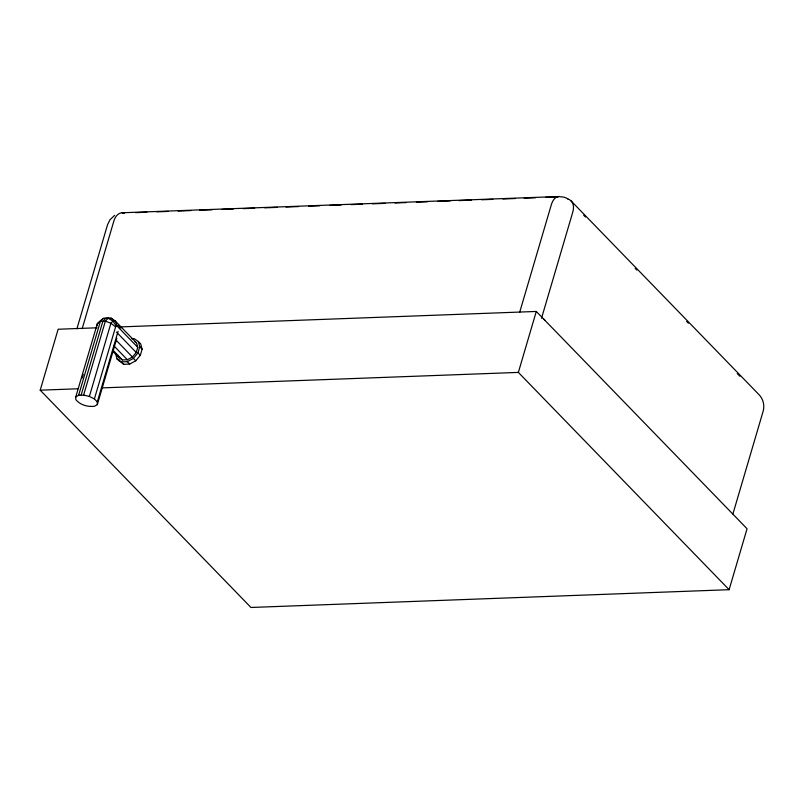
<?xml version="1.0" encoding="UTF-8"?>
<svg xmlns="http://www.w3.org/2000/svg" width="804" height="804" viewBox="0 0 804 804"><rect width="100%" height="100%" fill="white"/><g stroke="black" fill="none" stroke-linecap="round" stroke-linejoin="round"><path stroke-width="1.21" d="M97.163 325.66L97.324 323.721L103.153 318.414L111.404 318.253L115.354 321.067L136.579 342.956L137.755 347.318L136.238 352.474L132.439 357.026L127.374 359.76L122.399 359.941L118.841 357.529L112.872 351.378M119.635 326.947L536.288 311.449L747.057 528.741L729.117 589.694L250.959 607.472L40.2 390.181L58.139 329.238L97.043 327.791M76.913 328.776L107.505 224.849L109.967 219.783L114.67 215.331M82.179 328.685L113.816 221.18A16.914 10.432 84.2 0 1 124.318 213.07L124.037 213.11A5.879 2.553 16.4 0 0 123.133 213.452M116.851 338.273L97.324 404.613L94.47 406.281C87.736 407.015 80.179 405.055 75.807 399.618L75.777 396.925L97.324 323.721L103.153 318.414L111.404 318.253L113.133 320.032M82.169 378.011L83.224 374.413M75.777 396.925L78.631 395.266L100.389 321.369L105.364 321.188L110.922 323.218L115.585 326.916L94.39 398.925L97.294 401.93L97.324 404.613M81.124 395.176L102.872 321.278L105.646 318.324L108.922 318.344M78.631 395.266L83.616 395.086L105.364 321.188L108.128 318.223L112.952 321.047L116.319 326.122L117.203 326.133L137.755 347.318M94.39 398.925L89.385 396.422L110.922 323.218L112.952 321.047L115.354 321.067L117.203 326.133M97.294 401.93L118.087 331.298M115.655 353.75L117.062 358.986L121.334 361.88L127.303 361.659L133.384 358.383L137.946 352.916L139.765 346.735L138.358 341.499L134.087 338.605L131.705 338.695M117.062 358.986L123.685 364.302L129.655 364.081L135.735 360.805L140.298 355.338L142.117 349.157L140.71 343.921L138.358 341.499M519.635 312.424L551.273 204.909A16.914 8.894 89 0 1 560.539 196.839L561.524 196.839A5.879 2.553 16.4 0 1 567.724 198.849L567.986 199.04M729.117 589.694L518.359 372.403L536.288 311.449M541.534 318.223L572.83 211.914A16.914 11.095 -48.8 0 0 567.976 199.05M732.906 513.997L763.137 411.266C764.845 405.437 763.187 398.784 758.855 394.503L570.961 200.789M115.585 326.916L116.319 326.122M122.158 212.769L558.72 196.528M135.605 212.638L146.881 212.216M156.911 211.844L168.197 211.422M178.217 211.05L190.759 210.588M199.533 210.256L212.065 209.794M222.095 209.422L233.371 209M243.401 208.628L254.687 208.206M264.717 207.834L277.249 207.372M286.023 207.04L298.555 206.578M308.585 206.206L319.871 205.784M329.891 205.412L341.177 204.99M351.207 204.618L362.483 204.196M372.513 203.824L385.046 203.362M395.076 202.99L406.362 202.568M416.392 202.196L427.668 201.774M437.698 201.402L450.23 200.94M459.004 200.608L471.546 200.146M481.566 199.774L492.852 199.352M502.882 198.98L515.414 198.518M524.188 198.186L535.474 197.764M545.504 197.392L558.036 196.93M40.2 390.181L77.847 388.784M101.696 387.9L518.359 372.403M83.616 395.086L89.385 396.422M134.801 341.75L136.579 342.956M543.594 318.977L544.81 320.103M583.684 215.231L585.433 217.03M635.17 268.315L636.909 270.114M686.646 321.389L688.395 323.188M737.258 373.558L739.871 376.262M139.765 346.735L142.117 349.157M118.329 325.389L120.922 328.062M137.946 352.916L140.298 355.338M116.469 332.082L136.238 352.474M116.248 340.333L132.439 357.026M133.384 358.383L135.735 360.805M113.505 345.459L127.374 359.76M127.303 361.659L129.655 364.081M112.861 350.112L122.399 359.941M121.334 361.88L123.685 364.302M118.248 355.348L118.841 357.529M118.851 359.318L119.414 361.408"/></g></svg>
